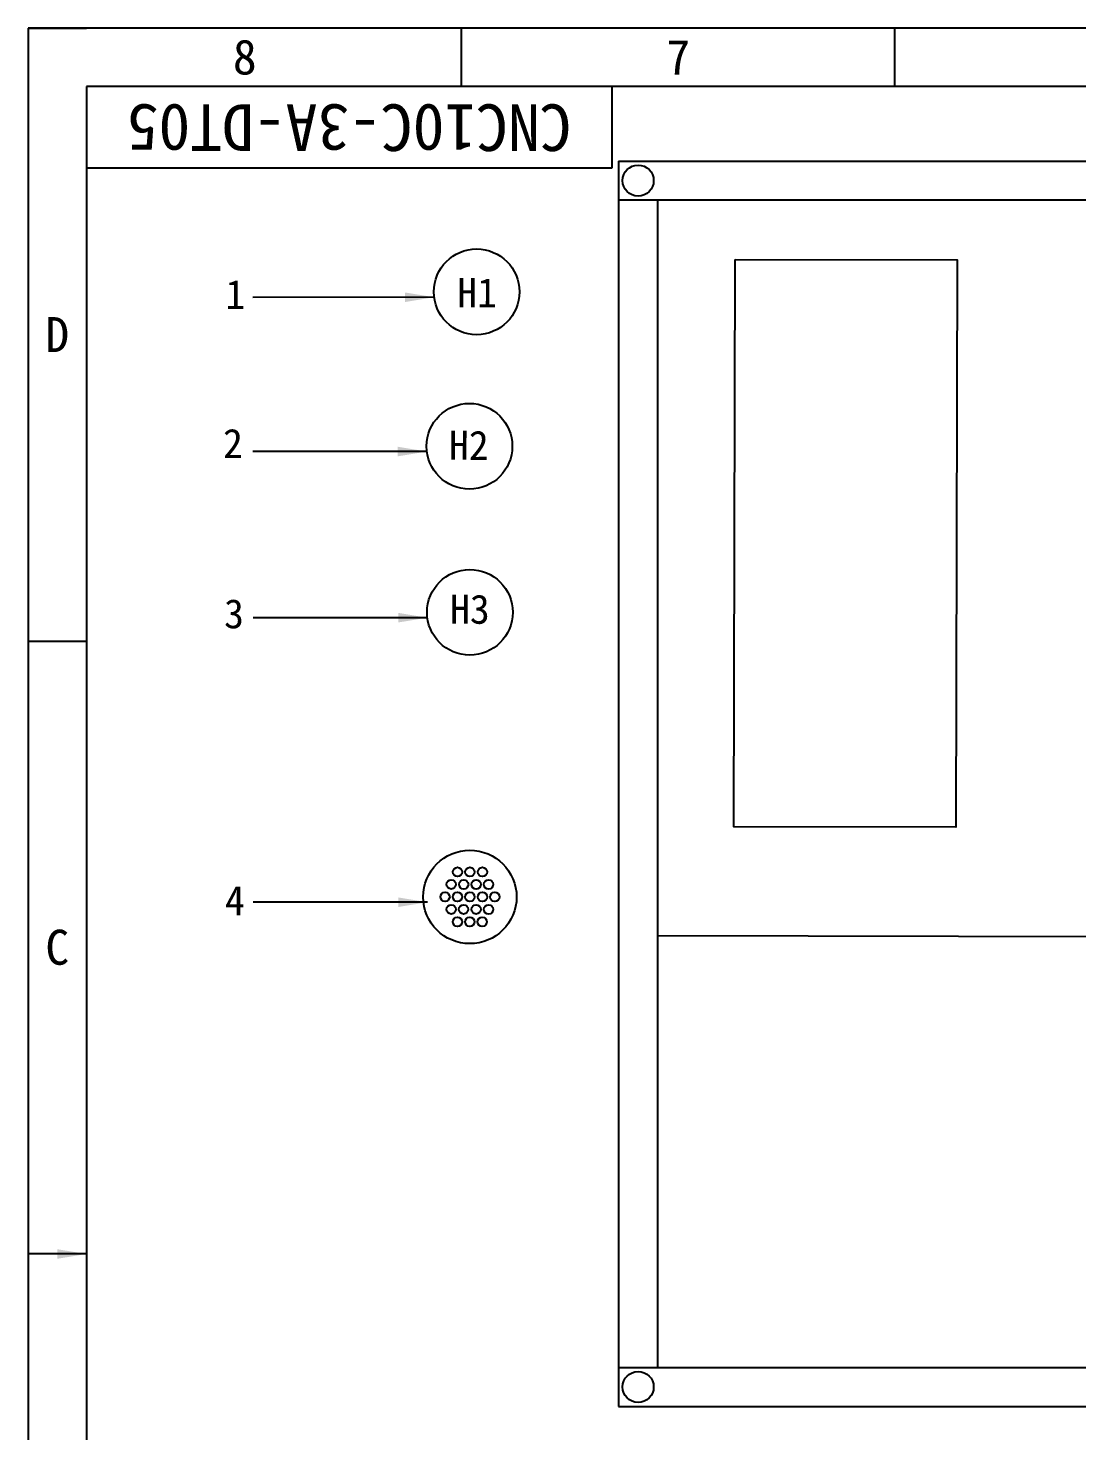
# Model space of a CAD drawing. Header units: millimetres. Extents: x 547 to 2149, y 622 to 1790.
# Drawn here: x 1850.7 to 1940.5, y 1670 to 1790.2 of the extents above; entities that cross this region are included whole.
import ezdxf

# ---------------------------------------------------------------- set-up
doc = ezdxf.new("R2010")
doc.units = ezdxf.units.MM
for name, color, linetype in [('仅图框使用', 7, 'Continuous'), ('元器件与线路', 7, 'Continuous'), ('英文数字标注', 3, 'Continuous')]:
    doc.layers.add(name, color=color, linetype=linetype)
doc.styles.add('GB3', font='', dxfattribs={"height": 3})
doc.styles.get("Standard").update_dxf_attribs({"font": 'txt', "bigfont": 'gbcbig.shx'})
doc.styles.get('GB3').set_extended_font_data('SimSun')
doc.dimstyles.new('ISO-25', dxfattribs={"dimtxt": 2.5, "dimasz": 2.5, "dimexe": 1.25, "dimexo": 0.625, "dimtad": 1, "dimtxsty": 'Standard', "dimcen": 2.5, "dimadec": 0, "dimazin": 0, "dimtfac": 1, "dimtmove": 0, "dimatfit": 3, "dimfxl": 0, "dimarcsym": 0})
doc.dimstyles.get("Standard").update_dxf_attribs({"dimtxt": 2, "dimasz": 3, "dimexe": 0.18, "dimexo": 0.0625, "dimgap": 0.09, "dimtad": 0, "dimtih": 1, "dimtoh": 1, "dimdec": 4, "dimzin": 0, "dimdsep": 46, "dimtxsty": 'Standard', "dimcen": 0.09, "dimaunit": 1, "dimadec": 0, "dimazin": 0, "dimtfac": 1, "dimtdec": 4, "dimtofl": 0, "dimtmove": 0, "dimatfit": 3, "dimfxl": 0, "dimtolj": 1, "dimtzin": 0, "dimarcsym": 0})

msp = doc.modelspace()

# ---------------------------------------------------------------- linework, layer by layer
at = {"layer": '仅图框使用'}
for p, q in [((1850.66, 1790.18), (1850.66, 1580.18)), ((2147.66, 1790.18), (1850.66, 1790.18)), ((1850.66, 1790.18), (1855.66, 1790.18)), ((1887.78, 1785.18), (1887.78, 1790.18)), ((1924.91, 1785.18), (1924.91, 1790.18)), ((1855.66, 1785.18), (1855.66, 1585.18)), ((2142.66, 1785.18), (1855.66, 1785.18)), ((1900.66, 1785.18), (1900.66, 1778.18)), ((1900.66, 1778.18), (1855.66, 1778.18)), ((1850.66, 1737.68), (1855.66, 1737.68))]:
    msp.add_line(p, q, dxfattribs=at)
at = {"layer": '元器件与线路'}
for p, q in [((1901.24, 1778.79), (1901.24, 1672.12)), ((1901.24, 1778.79), (2034.58, 1778.79)), ((1901.24, 1775.46), (2034.58, 1775.46)), ((1904.58, 1775.46), (1904.58, 1675.46)), ((1901.24, 1675.46), (2034.58, 1675.46)), ((1901.24, 1672.12), (2034.58, 1672.12))]:
    msp.add_line(p, q, dxfattribs=at)
at = {"layer": '元器件与线路', "linetype": 'ByBlock'}
msp.add_line((1904.58, 1712.46), (2031.24, 1712.17), dxfattribs=at)
at = {"layer": '元器件与线路'}
msp.add_lwpolyline([(1911.22, 1770.37), (1930.24, 1770.33), (1930.13, 1721.74), (1911.11, 1721.78)], close=True, dxfattribs=at)
for centre, radius in [((1902.91, 1777.12), 1.33), ((1888.5, 1715.76), 4), ((1902.91, 1673.79), 1.33)]:
    msp.add_circle(centre, radius, dxfattribs=at)
at = {"layer": '元器件与线路', "color": 0}
for centre, radius in [((1889.08, 1767.59), 3.67), ((1888.46, 1754.36), 3.67), ((1888.5, 1740.14), 3.67), ((1887.44, 1717.9), 0.4), ((1888.5, 1717.9), 0.4), ((1889.57, 1717.9), 0.4), ((1886.9, 1716.84), 0.4), ((1887.97, 1716.83), 0.4), ((1889.04, 1716.83), 0.4), ((1890.1, 1716.83), 0.4), ((1886.37, 1715.77), 0.4), ((1887.43, 1715.77), 0.4), ((1888.5, 1715.76), 0.4), ((1889.57, 1715.76), 0.4), ((1890.63, 1715.76), 0.4), ((1886.9, 1714.7), 0.4), ((1887.96, 1714.7), 0.4), ((1889.03, 1714.7), 0.4), ((1890.1, 1714.69), 0.4), ((1887.43, 1713.63), 0.4), ((1888.49, 1713.63), 0.4), ((1889.56, 1713.63), 0.4)]:
    msp.add_circle(centre, radius, dxfattribs=at)

# ---------------------------------------------------------------- texts
at = {"layer": '仅图框使用', "char_height": 3, "attachment_point": 5}
for s, insert, width in [('{\\fSimSun|b0|i0|c134|p2;8}', (1869.22, 1787.68), 37.125), ('{\\fSimSun|b0|i0|c134|p2;7}', (1906.35, 1787.68), 37.125), ('{\\fSimSun|b0|i0|c134|p2;D}', (1853.16, 1763.93), 5), ('{\\fSimSun|b0|i0|c134|p2;C}', (1853.16, 1711.43), 5)]:
    msp.add_mtext(s, dxfattribs=dict(at, insert=insert, width=width))
at = {"layer": '英文数字标注', "insert": (1878.16, 1781.68), "char_height": 4, "width": 45, "attachment_point": 5, "rotation": 180}
msp.add_mtext('{\\fSimSun|b0|i0|c134|p2;CNC10C-3A-DT05}', dxfattribs=at)
at = {"layer": '英文数字标注', "color": 3, "char_height": 2.5, "attachment_point": 5, "rotation": 359.8661, "style": 'GB3'}
for s, insert, width in [('H1', (1889.12, 1767.52), 6.1418), ('H2', (1888.41, 1754.45), 6.231), ('H3', (1888.5, 1740.39), 5.9699)]:
    msp.add_mtext(s, dxfattribs=dict(at, insert=insert, width=width))
at = {"layer": '英文数字标注', "char_height": 2.5, "width": 6.4894}
for s, insert, attachment_point in [('\\A1;{\\fSimSun|b0|i0|c134|p2;1}', (1868.41, 1767.36), 5), ('\\A1;{\\fSimSun|b0|i0|c134|p2;2}', (1868.21, 1754.61), 5), ('\\A1;{\\fSimSun|b0|i0|c134|p2;3}', (1868.3, 1740), 5), ('\\A1;{\\fSimSun|b0|i0|c134|p2;4}', (1867.52, 1716.7), 1)]:
    msp.add_mtext(s, dxfattribs=dict(at, insert=insert, attachment_point=attachment_point))

# ---------------------------------------------------------------- leaders
at = {"layer": '仅图框使用'}
msp.add_leader([(1855.66, 1685.18), (1850.66, 1685.18)], dimstyle='ISO-25', override={"dimgap": 0.625, "dimtad": 0}, dxfattribs=at)
at = {"layer": '英文数字标注'}
for points in [[(1885.44, 1767.13), (1869.9, 1767.09)], [(1884.82, 1753.91), (1869.9, 1753.91)], [(1884.86, 1739.68), (1869.94, 1739.68)], [(1884.86, 1715.31), (1869.94, 1715.31)]]:
    msp.add_leader(points, dimstyle='Standard', override={"dimasz": 2.5, "dimgap": 0.09, "dimtad": 0}, dxfattribs=at)

doc.saveas('drawing.dxf')
